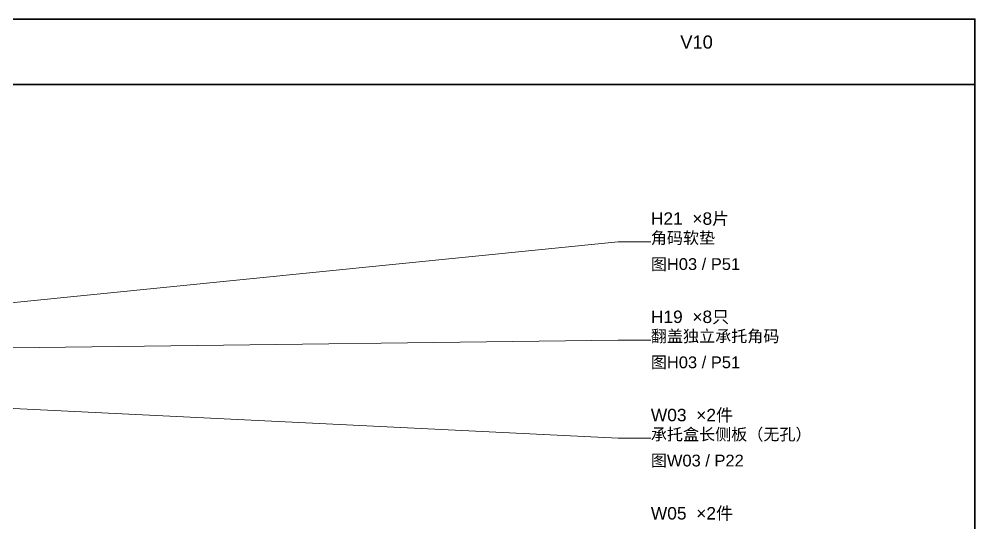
# Model space of a CAD drawing. Header units: millimetres. Extents: x 50 to 612415, y 2 to 4150.
# Drawn here: x 494970 to 497890, y 2612 to 4150 of the extents above; entities that cross this region are included whole.
import ezdxf

# ---------------------------------------------------------------- set-up
doc = ezdxf.new("R2010")
doc.units = ezdxf.units.MM
for name, color, linetype, lineweight in [('DIM', 7, 'Continuous', 13), ('FRAME', 7, 'Continuous', 35), ('NOTE', 7, 'Continuous', 18)]:
    doc.layers.add(name, color=color, linetype=linetype, lineweight=lineweight)
doc.styles.add('CN', font='Arial Unicode.ttf')

msp = doc.modelspace()

# ---------------------------------------------------------------- linework, layer by layer
at = {"layer": 'DIM'}
for points in [[(493594.915, 3148.336), (496800, 3470), (496900, 3470)], [(493583.05, 3129.343), (496800, 3170), (496900, 3170)], [(494412.276, 2987.658), (496800, 2870), (496900, 2870)]]:
    msp.add_lwpolyline(points, dxfattribs=at)
at = {"layer": 'FRAME'}
msp.add_line((492050, 3950), (497890, 3950), dxfattribs=at)
msp.add_lwpolyline([(492050, 50), (497890, 50), (497890, 4150), (492050, 4150)], close=True, dxfattribs=at)

# ---------------------------------------------------------------- texts
at = {"layer": 'NOTE', "width": 900, "attachment_point": 1, "style": 'CN'}
for s, insert, char_height in [('V10', (496990, 4100), 40), ('H21  ×8片', (496900, 3560), 38), ('角码软垫', (496900, 3500), 36), ('图H03 / P51', (496900, 3420), 36), ('H19  ×8只', (496900, 3260), 38), ('翻盖独立承托角码', (496900, 3200), 36), ('图H03 / P51', (496900, 3120), 36), ('W03  ×2件', (496900, 2960), 38), ('承托盒长侧板（无孔）', (496900, 2900), 36), ('图W03 / P22', (496900, 2820), 36), ('W05  ×2件', (496900, 2660), 38)]:
    msp.add_mtext(s, dxfattribs=dict(at, insert=insert, char_height=char_height))

doc.saveas('drawing.dxf')
